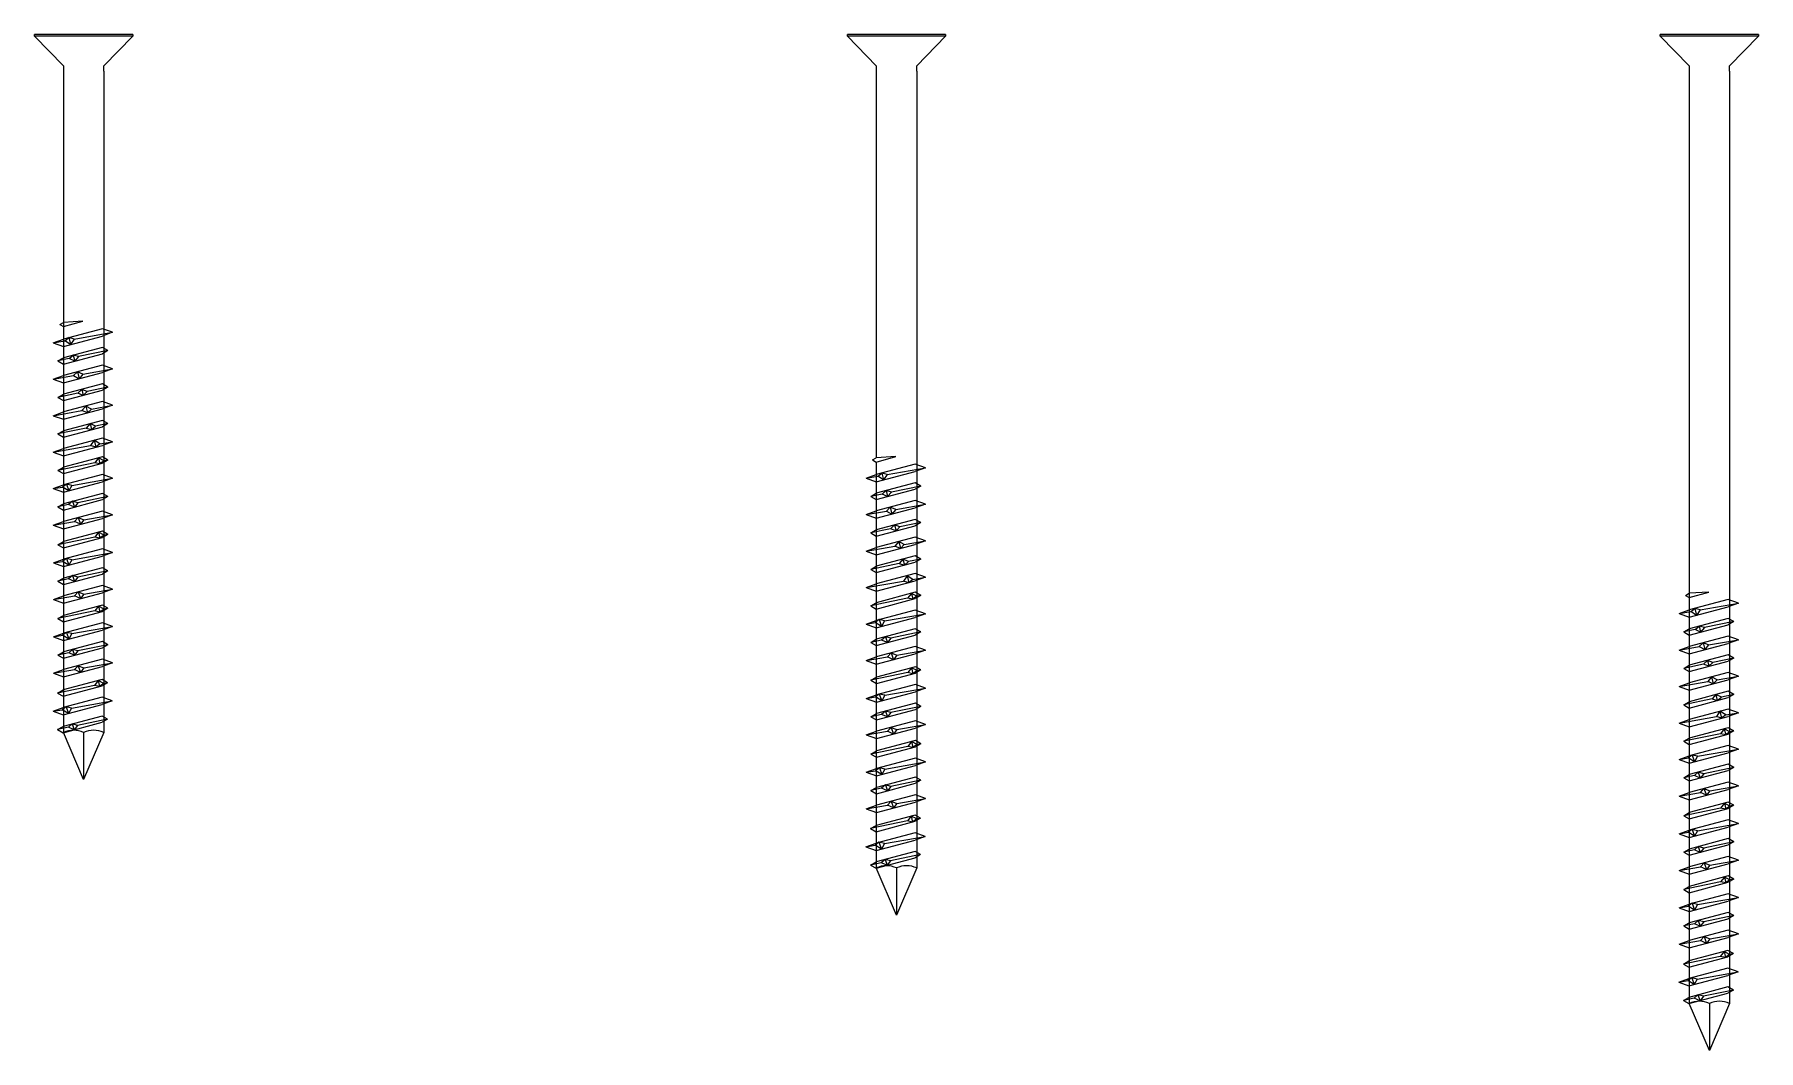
# Model space of a CAD drawing. Header units: inches. Extents: x -2661 to 42767, y -1222 to 9099.
# Drawn here: x 1429.15 to 1435.52, y 1270.01 to 1273.76 of the extents above; entities that cross this region are included whole.
import ezdxf

# ---------------------------------------------------------------- set-up
doc = ezdxf.new("R2010")
doc.units = ezdxf.units.IN
doc.header["$LTSCALE"] = 12
doc.header["$MEASUREMENT"] = 0
doc.layers.add('S-SIMPSON', color=2, linetype='CONTINUOUS')

# ---------------------------------------------------------------- blocks, each defined once
blk = doc.blocks.new('TTN PFSS 3-16x2-3-4')
at = {"layer": 'S-SIMPSON'}
for p, q in [((0.1813, 0), (-0.1812, 0)), ((-0.1812, -0.0065), (-0.1812, 0)), ((0.1813, 0), (0.1813, -0.0065)), ((0.1813, -0.0065), (-0.1812, -0.0065)), ((-0.1812, -0.0065), (-0.0745, -0.116)), ((-0.0745, -0.0065), (-0.0745, -0.0065)), ((0.1813, -0.0065), (0.0745, -0.116)), ((-0.0745, -0.116), (-0.0745, -1.0763)), ((0.0745, -0.135), (0.0745, -0.116)), ((0.0745, -0.135), (0.0745, -2.5763)), ((-0.088, -1.0703), (-0.0745, -1.0625)), ((-0.088, -1.0703), (-0.0745, -1.078)), ((-0.0025, -1.0577), (-0.0745, -1.0625)), ((-0.0745, -1.078), (-0.0025, -1.0577)), ((-0.0745, -1.0763), (-0.0745, -2.5767)), ((-0.1117, -1.1376), (-0.0745, -1.124)), ((-0.1117, -1.1376), (-0.0691, -1.1301)), ((-0.1117, -1.1376), (-0.0745, -1.1511)), ((0.0695, -1.0858), (-0.0745, -1.124)), ((-0.0745, -1.1511), (0.0695, -1.1129)), ((-0.0691, -1.1301), (-0.054, -1.1186)), ((-0.0478, -1.144), (-0.0691, -1.1301)), ((-0.054, -1.1186), (-0.0478, -1.144)), ((-0.0347, -1.1241), (-0.054, -1.1186)), ((-0.0347, -1.1241), (-0.0478, -1.144)), ((-0.0347, -1.1241), (0.1068, -1.0993)), ((0.1068, -1.0993), (0.0695, -1.0858)), ((0.1068, -1.0993), (0.0695, -1.1129)), ((-0.0947, -1.2049), (-0.0745, -1.1933)), ((-0.053, -1.1963), (-0.0947, -1.2049)), ((-0.0947, -1.2049), (-0.0745, -1.2166)), ((0.0695, -1.155), (-0.0745, -1.1933)), ((-0.0745, -1.2166), (0.0695, -1.1783)), ((-0.053, -1.1963), (-0.0381, -1.1836)), ((-0.0327, -1.2055), (-0.053, -1.1963)), ((-0.0381, -1.1836), (-0.0327, -1.2055)), ((-0.0187, -1.1891), (-0.0381, -1.1836)), ((-0.0187, -1.1891), (-0.0327, -1.2055)), ((0.0897, -1.1667), (-0.0187, -1.1891)), ((0.0897, -1.1667), (0.0695, -1.155)), ((0.0897, -1.1667), (0.0695, -1.1783)), ((-0.1117, -1.2722), (-0.0745, -1.2587)), ((-0.1117, -1.2722), (-0.0375, -1.2592)), ((-0.1117, -1.2722), (-0.0745, -1.2858)), ((0.0695, -1.2204), (-0.0745, -1.2587)), ((-0.0745, -1.2858), (0.0695, -1.2475)), ((-0.0375, -1.2592), (-0.023, -1.245)), ((-0.0375, -1.2592), (-0.0168, -1.2704)), ((-0.023, -1.245), (-0.0168, -1.2704)), ((-0.003, -1.2532), (-0.023, -1.245)), ((-0.003, -1.2532), (-0.0168, -1.2704)), ((-0.003, -1.2532), (0.1068, -1.234)), ((0.1068, -1.234), (0.0695, -1.2204)), ((0.1068, -1.234), (0.0695, -1.2475)), ((-0.0216, -1.3244), (-0.0947, -1.3396)), ((-0.0947, -1.3396), (-0.0745, -1.3279)), ((0.0695, -1.2896), (-0.0745, -1.3279)), ((-0.0745, -1.3512), (0.0695, -1.313)), ((-0.0071, -1.31), (-0.0216, -1.3244)), ((-0.0017, -1.3319), (-0.0216, -1.3244)), ((-0.0071, -1.31), (-0.0017, -1.3319)), ((0.0127, -1.3173), (-0.0071, -1.31)), ((0.0127, -1.3173), (-0.0017, -1.3319)), ((0.0897, -1.3013), (0.0127, -1.3173)), ((0.0897, -1.3013), (0.0695, -1.2896)), ((0.0897, -1.3013), (0.0695, -1.313)), ((-0.1117, -1.4069), (-0.0059, -1.3883)), ((-0.1117, -1.4069), (-0.0745, -1.3933)), ((-0.0947, -1.3396), (-0.0745, -1.3512)), ((0.0695, -1.3551), (-0.0745, -1.3933)), ((-0.0745, -1.4204), (0.0695, -1.3822)), ((0.008, -1.3714), (-0.0059, -1.3883)), ((0.0142, -1.3969), (-0.0059, -1.3883)), ((0.0286, -1.3823), (0.008, -1.3714)), ((0.008, -1.3714), (0.0142, -1.3969)), ((0.0286, -1.3823), (0.0142, -1.3969)), ((0.0286, -1.3823), (0.1068, -1.3686)), ((0.1068, -1.3686), (0.0695, -1.3551)), ((0.1068, -1.3686), (0.0695, -1.3822)), ((-0.1117, -1.4069), (-0.0745, -1.4204)), ((0.0098, -1.4525), (-0.0947, -1.4742)), ((-0.0947, -1.4742), (-0.0745, -1.4625)), ((0.0695, -1.4243), (-0.0745, -1.4625)), ((-0.0745, -1.4859), (0.0695, -1.4476)), ((0.0239, -1.4364), (0.0098, -1.4525)), ((0.0098, -1.4525), (0.0292, -1.4583)), ((0.0239, -1.4364), (0.0292, -1.4583)), ((0.0441, -1.4454), (0.0239, -1.4364)), ((0.0292, -1.4583), (0.0441, -1.4454)), ((0.0897, -1.4359), (0.0441, -1.4454)), ((0.0897, -1.4359), (0.0695, -1.4243)), ((0.0897, -1.4359), (0.0695, -1.4476)), ((-0.1117, -1.5415), (0.0258, -1.5174)), ((-0.0947, -1.4742), (-0.0745, -1.4859)), ((0.0695, -1.4897), (-0.0745, -1.528)), ((-0.0745, -1.5551), (0.0695, -1.5168)), ((0.0389, -1.4978), (0.0258, -1.5174)), ((0.0452, -1.5233), (0.0258, -1.5174)), ((0.0389, -1.4978), (0.0452, -1.5233)), ((0.0602, -1.5114), (0.0389, -1.4978)), ((0.0602, -1.5114), (0.0452, -1.5233)), ((0.0602, -1.5114), (0.1068, -1.5033)), ((0.1068, -1.5033), (0.0695, -1.4897)), ((0.1068, -1.5033), (0.0695, -1.5168)), ((-0.1117, -1.5415), (-0.0745, -1.528)), ((-0.1117, -1.5415), (-0.0745, -1.5551)), ((0.0412, -1.5806), (-0.0947, -1.6088)), ((0.0695, -1.5589), (-0.0745, -1.5972)), ((0.0695, -1.5589), (-0.0745, -1.5972)), ((-0.0745, -1.6205), (0.0695, -1.5822)), ((0.0549, -1.5628), (0.0412, -1.5806)), ((0.0602, -1.5847), (0.0412, -1.5806)), ((0.0755, -1.5735), (0.0549, -1.5628)), ((0.0549, -1.5628), (0.0602, -1.5847)), ((0.0755, -1.5735), (0.0602, -1.5847)), ((0.0897, -1.5706), (0.0695, -1.5589)), ((0.0897, -1.5706), (0.0695, -1.5822)), ((0.0897, -1.5706), (0.0755, -1.5735)), ((-0.0947, -1.6088), (-0.0745, -1.5972)), ((-0.0947, -1.6088), (-0.0745, -1.5972)), ((-0.0947, -1.6088), (-0.0745, -1.6205)), ((0.0695, -1.6244), (-0.0745, -1.6626)), ((-0.0745, -1.6897), (0.0695, -1.6514)), ((-0.0437, -1.6642), (0.1068, -1.6379)), ((0.1068, -1.6379), (0.0695, -1.6244)), ((0.1068, -1.6379), (0.0695, -1.6514)), ((-0.1117, -1.6762), (-0.0745, -1.6626)), ((-0.1117, -1.6762), (-0.0782, -1.6703)), ((-0.1117, -1.6762), (-0.0745, -1.6897)), ((-0.0636, -1.6597), (-0.0782, -1.6703)), ((-0.0548, -1.6845), (-0.0782, -1.6703)), ((0.0695, -1.6936), (-0.0745, -1.7318)), ((-0.0745, -1.7551), (0.0695, -1.7169)), ((-0.0437, -1.6642), (-0.0636, -1.6597)), ((-0.0636, -1.6597), (-0.0548, -1.6845)), ((-0.0437, -1.6642), (-0.0548, -1.6845)), ((0.0897, -1.7052), (-0.021, -1.7282)), ((0.0897, -1.7052), (0.0695, -1.6936)), ((0.0897, -1.7052), (0.0695, -1.7169)), ((-0.0947, -1.7435), (-0.0745, -1.7318)), ((-0.0553, -1.7353), (-0.0947, -1.7435)), ((-0.0947, -1.7435), (-0.0745, -1.7551)), ((0.0695, -1.759), (-0.0745, -1.7973)), ((-0.0412, -1.723), (-0.0553, -1.7353)), ((-0.0337, -1.7443), (-0.0553, -1.7353)), ((-0.0412, -1.723), (-0.0337, -1.7443)), ((-0.021, -1.7282), (-0.0412, -1.723)), ((-0.021, -1.7282), (-0.0337, -1.7443)), ((0.0011, -1.791), (0.1068, -1.7725)), ((0.1068, -1.7725), (0.0695, -1.759)), ((0.1068, -1.7725), (0.0695, -1.7861)), ((-0.1117, -1.8108), (-0.0334, -1.7971)), ((-0.1117, -1.8108), (-0.0745, -1.7973)), ((-0.1117, -1.8108), (-0.0745, -1.8243)), ((-0.0745, -1.8243), (0.0695, -1.7861)), ((0.0698, -1.8334), (-0.0743, -1.8716)), ((-0.0334, -1.7971), (-0.0201, -1.7828)), ((-0.0113, -1.8076), (-0.0334, -1.7971)), ((-0.0201, -1.7828), (-0.0113, -1.8076)), ((-0.0201, -1.7828), (0.0011, -1.791)), ((0.0011, -1.791), (-0.0113, -1.8076)), ((0.0551, -1.8373), (0.0414, -1.8551)), ((0.0757, -1.848), (0.0551, -1.8373)), ((0.0551, -1.8373), (0.0604, -1.8592)), ((0.09, -1.845), (0.0698, -1.8334)), ((0.09, -1.845), (0.0698, -1.8567)), ((0.09, -1.845), (0.0757, -1.848)), ((0.0414, -1.8551), (-0.0945, -1.8833)), ((-0.0945, -1.8833), (-0.0743, -1.8716)), ((-0.0945, -1.8833), (-0.0743, -1.8716)), ((-0.0945, -1.8833), (-0.0743, -1.8949)), ((-0.0743, -1.8949), (0.0698, -1.8567)), ((0.0698, -1.8988), (-0.0743, -1.9371)), ((0.0604, -1.8592), (0.0414, -1.8551)), ((0.0757, -1.848), (0.0604, -1.8592)), ((0.107, -1.9123), (0.0698, -1.8988)), ((-0.1115, -1.9506), (-0.0743, -1.9371)), ((-0.1115, -1.9506), (-0.078, -1.9447)), ((-0.1115, -1.9506), (-0.0743, -1.9641)), ((-0.0634, -1.9342), (-0.078, -1.9447)), ((-0.0546, -1.9589), (-0.078, -1.9447)), ((-0.0743, -1.9641), (0.0698, -1.9259)), ((0.0698, -1.968), (-0.0743, -2.0063)), ((-0.0435, -1.9387), (-0.0634, -1.9342)), ((-0.0634, -1.9342), (-0.0546, -1.9589)), ((-0.0435, -1.9387), (-0.0546, -1.9589)), ((-0.0435, -1.9387), (0.107, -1.9123)), ((0.107, -1.9123), (0.0698, -1.9259)), ((0.09, -1.9797), (0.0698, -1.968)), ((-0.0945, -2.0179), (-0.0743, -2.0063)), ((-0.0551, -2.0097), (-0.0945, -2.0179)), ((-0.0945, -2.0179), (-0.0743, -2.0296)), ((-0.0743, -2.0296), (0.0698, -1.9913)), ((0.0698, -2.0334), (-0.0743, -2.0717)), ((-0.041, -1.9974), (-0.0551, -2.0097)), ((-0.0335, -2.0187), (-0.0551, -2.0097)), ((-0.041, -1.9974), (-0.0335, -2.0187)), ((-0.0208, -2.0026), (-0.041, -1.9974)), ((-0.0208, -2.0026), (-0.0335, -2.0187)), ((0.09, -1.9797), (-0.0208, -2.0026)), ((0.09, -1.9797), (0.0698, -1.9913)), ((0.107, -2.047), (0.0698, -2.0334)), ((-0.1115, -2.0852), (-0.0331, -2.0715)), ((-0.1115, -2.0852), (-0.0743, -2.0717)), ((-0.1115, -2.0852), (-0.0743, -2.0988)), ((-0.0743, -2.0988), (0.0698, -2.0605)), ((-0.0331, -2.0715), (-0.0199, -2.0572)), ((-0.0111, -2.082), (-0.0331, -2.0715)), ((-0.0199, -2.0572), (-0.0111, -2.082)), ((-0.0199, -2.0572), (0.0013, -2.0655)), ((0.0013, -2.0655), (-0.0111, -2.082)), ((0.0013, -2.0655), (0.107, -2.047)), ((0.107, -2.047), (0.0698, -2.0605)), ((0.0415, -2.1276), (-0.0945, -2.1558)), ((-0.0945, -2.1558), (-0.0743, -2.1441)), ((-0.0945, -2.1558), (-0.0743, -2.1441)), ((-0.0945, -2.1558), (-0.0743, -2.1674)), ((0.0698, -2.1058), (-0.0743, -2.1441)), ((-0.0743, -2.1674), (0.0698, -2.1292)), ((0.0551, -2.1097), (0.0415, -2.1276)), ((0.0605, -2.1316), (0.0415, -2.1276)), ((0.0757, -2.1205), (0.0551, -2.1097)), ((0.0551, -2.1097), (0.0605, -2.1316)), ((0.0757, -2.1205), (0.0605, -2.1316)), ((0.09, -2.1175), (0.0698, -2.1058)), ((0.09, -2.1175), (0.0698, -2.1292)), ((0.09, -2.1175), (0.0757, -2.1205)), ((-0.1115, -2.2231), (-0.0743, -2.2095)), ((-0.1115, -2.2231), (-0.0779, -2.2172)), ((-0.1115, -2.2231), (-0.0743, -2.2366)), ((-0.0633, -2.2066), (-0.0779, -2.2172)), ((-0.0546, -2.2314), (-0.0779, -2.2172)), ((0.0698, -2.1713), (-0.0743, -2.2095)), ((-0.0743, -2.2366), (0.0698, -2.1984)), ((-0.0434, -2.2112), (-0.0633, -2.2066)), ((-0.0633, -2.2066), (-0.0546, -2.2314)), ((-0.0434, -2.2112), (-0.0546, -2.2314)), ((-0.0434, -2.2112), (0.107, -2.1848)), ((0.107, -2.1848), (0.0698, -2.1713)), ((0.107, -2.1848), (0.0698, -2.1984)), ((-0.0945, -2.2904), (-0.0743, -2.2787)), ((-0.055, -2.2822), (-0.0945, -2.2904)), ((-0.0945, -2.2904), (-0.0743, -2.3021)), ((0.0698, -2.2405), (-0.0743, -2.2787)), ((-0.0743, -2.3021), (0.0698, -2.2638)), ((-0.041, -2.2699), (-0.055, -2.2822)), ((-0.0335, -2.2912), (-0.055, -2.2822)), ((-0.041, -2.2699), (-0.0335, -2.2912)), ((-0.0208, -2.2751), (-0.041, -2.2699)), ((-0.0208, -2.2751), (-0.0335, -2.2912)), ((0.09, -2.2521), (-0.0208, -2.2751)), ((0.09, -2.2521), (0.0698, -2.2405)), ((0.09, -2.2521), (0.0698, -2.2638)), ((-0.1115, -2.3577), (-0.0331, -2.344)), ((-0.1115, -2.3577), (-0.0743, -2.3442)), ((0.0698, -2.3059), (-0.0743, -2.3442)), ((-0.0743, -2.3713), (0.0698, -2.333)), ((-0.0331, -2.344), (-0.0199, -2.3297)), ((-0.0111, -2.3545), (-0.0331, -2.344)), ((-0.0199, -2.3297), (-0.0111, -2.3545)), ((-0.0199, -2.3297), (0.0014, -2.338)), ((0.0014, -2.338), (-0.0111, -2.3545)), ((0.0014, -2.338), (0.107, -2.3195)), ((0.107, -2.3195), (0.0698, -2.3059)), ((0.107, -2.3195), (0.0698, -2.333)), ((-0.1115, -2.3577), (-0.0743, -2.3713)), ((0.0402, -2.4025), (-0.0957, -2.4307)), ((0.0686, -2.3808), (-0.0755, -2.419)), ((-0.0755, -2.4423), (0.0686, -2.4041)), ((0.0539, -2.3847), (0.0402, -2.4025)), ((0.0592, -2.4066), (0.0402, -2.4025)), ((0.0745, -2.3954), (0.0539, -2.3847)), ((0.0539, -2.3847), (0.0592, -2.4066)), ((0.0745, -2.3954), (0.0592, -2.4066)), ((0.0888, -2.3924), (0.0686, -2.3808)), ((0.0888, -2.3924), (0.0686, -2.4041)), ((0.0888, -2.3924), (0.0745, -2.3954)), ((-0.0957, -2.4307), (-0.0755, -2.419)), ((-0.0957, -2.4307), (-0.0755, -2.419)), ((-0.0957, -2.4307), (-0.0755, -2.4423)), ((0.0686, -2.4462), (-0.0755, -2.4845)), ((-0.0755, -2.5116), (0.0686, -2.4733)), ((-0.0447, -2.4861), (0.1058, -2.4597)), ((0.1058, -2.4597), (0.0686, -2.4462)), ((0.1058, -2.4597), (0.0686, -2.4733)), ((-0.1127, -2.498), (-0.0755, -2.4845)), ((-0.1127, -2.498), (-0.0791, -2.4921)), ((-0.1127, -2.498), (-0.0755, -2.5116)), ((-0.0646, -2.4816), (-0.0791, -2.4921)), ((-0.0558, -2.5063), (-0.0791, -2.4921)), ((0.0686, -2.5154), (-0.0755, -2.5537)), ((-0.0755, -2.577), (0.0686, -2.5387)), ((-0.0447, -2.4861), (-0.0646, -2.4816)), ((-0.0646, -2.4816), (-0.0558, -2.5063)), ((-0.0422, -2.5448), (-0.0563, -2.5571)), ((-0.0447, -2.4861), (-0.0558, -2.5063)), ((-0.0422, -2.5448), (-0.0347, -2.5661)), ((-0.022, -2.55), (-0.0422, -2.5448)), ((0.0888, -2.5271), (-0.022, -2.55)), ((0.0888, -2.5271), (0.0686, -2.5154)), ((0.0888, -2.5271), (0.0686, -2.5387)), ((-0.0957, -2.5653), (-0.0755, -2.5537)), ((-0.0563, -2.5571), (-0.0957, -2.5653)), ((-0.0957, -2.5653), (-0.0755, -2.577)), ((0, -2.75), (-0.0745, -2.5763)), ((-0.0347, -2.5661), (-0.0563, -2.5571)), ((-0.022, -2.55), (-0.0347, -2.5661)), ((0.0745, -2.5763), (0, -2.75)), ((0, -2.5763), (0, -2.75))]:
    blk.add_line(p, q, dxfattribs=at)
for centre, radius, start, end in [((-0.0373, -2.657), 0.0889, 65.23518, 114.76482), ((0.0372, -2.6555), 0.0875, 64.80362, 115.19638)]:
    blk.add_arc(centre, radius, start, end, dxfattribs=at)
blk = doc.blocks.new('TTN PFSS 3-16x3-1-4')
at = {"layer": 'S-SIMPSON'}
for p, q in [((0.1813, 0), (-0.1812, 0)), ((-0.1812, -0.0065), (-0.1812, 0)), ((0.1813, 0), (0.1813, -0.0065)), ((0.1813, -0.0065), (-0.1812, -0.0065)), ((-0.1812, -0.0065), (-0.0745, -0.116)), ((-0.0745, -0.0065), (-0.0745, -0.0065)), ((0.1813, -0.0065), (0.0745, -0.116)), ((-0.0745, -0.116), (-0.0745, -1.5625)), ((0.0745, -0.135), (0.0745, -0.116)), ((0.0745, -0.135), (0.0745, -2.75)), ((-0.088, -1.5703), (-0.0745, -1.5625)), ((-0.088, -1.5703), (-0.0745, -1.578)), ((-0.0025, -1.5577), (-0.0745, -1.5625)), ((-0.0745, -1.578), (-0.0025, -1.5577)), ((-0.0745, -1.578), (-0.0745, -3.0767)), ((0.0695, -1.5858), (-0.0745, -1.624)), ((0.1068, -1.5993), (0.0695, -1.5858)), ((-0.1117, -1.6376), (-0.0745, -1.624)), ((-0.1117, -1.6376), (-0.0691, -1.6301)), ((-0.1117, -1.6376), (-0.0745, -1.6511)), ((-0.0745, -1.6511), (0.0695, -1.6129)), ((-0.0691, -1.6301), (-0.054, -1.6186)), ((-0.0478, -1.644), (-0.0691, -1.6301)), ((-0.054, -1.6186), (-0.0478, -1.644)), ((-0.0347, -1.6241), (-0.054, -1.6186)), ((-0.0347, -1.6241), (-0.0478, -1.644)), ((-0.0347, -1.6241), (0.1068, -1.5993)), ((0.1068, -1.5993), (0.0695, -1.6129)), ((-0.0947, -1.7049), (-0.0745, -1.6933)), ((-0.053, -1.6963), (-0.0947, -1.7049)), ((-0.0947, -1.7049), (-0.0745, -1.7166)), ((0.0695, -1.655), (-0.0745, -1.6933)), ((-0.0745, -1.7166), (0.0695, -1.6783)), ((-0.053, -1.6963), (-0.0381, -1.6836)), ((-0.0327, -1.7055), (-0.053, -1.6963)), ((-0.0381, -1.6836), (-0.0327, -1.7055)), ((-0.0187, -1.6891), (-0.0381, -1.6836)), ((-0.0187, -1.6891), (-0.0327, -1.7055)), ((0.0897, -1.6667), (-0.0187, -1.6891)), ((0.0897, -1.6667), (0.0695, -1.655)), ((0.0897, -1.6667), (0.0695, -1.6783)), ((-0.1117, -1.7722), (-0.0745, -1.7587)), ((-0.1117, -1.7722), (-0.0375, -1.7592)), ((-0.1117, -1.7722), (-0.0745, -1.7858)), ((0.0695, -1.7204), (-0.0745, -1.7587)), ((-0.0745, -1.7858), (0.0695, -1.7475)), ((-0.0375, -1.7592), (-0.023, -1.745)), ((-0.0375, -1.7592), (-0.0168, -1.7704)), ((-0.023, -1.745), (-0.0168, -1.7704)), ((-0.003, -1.7532), (-0.023, -1.745)), ((-0.003, -1.7532), (-0.0168, -1.7704)), ((-0.003, -1.7532), (0.1068, -1.734)), ((0.1068, -1.734), (0.0695, -1.7204)), ((0.1068, -1.734), (0.0695, -1.7475)), ((-0.0216, -1.8244), (-0.0947, -1.8396)), ((-0.0947, -1.8396), (-0.0745, -1.8279)), ((-0.0947, -1.8396), (-0.0745, -1.8512)), ((0.0695, -1.7896), (-0.0745, -1.8279)), ((-0.0745, -1.8512), (0.0695, -1.813)), ((-0.0071, -1.81), (-0.0216, -1.8244)), ((-0.0017, -1.8319), (-0.0216, -1.8244)), ((-0.0071, -1.81), (-0.0017, -1.8319)), ((0.0127, -1.8173), (-0.0071, -1.81)), ((0.0127, -1.8173), (-0.0017, -1.8319)), ((0.0897, -1.8013), (0.0127, -1.8173)), ((0.0897, -1.8013), (0.0695, -1.7896)), ((0.0897, -1.8013), (0.0695, -1.813)), ((-0.1117, -1.9069), (-0.0059, -1.8883)), ((-0.1117, -1.9069), (-0.0745, -1.8933)), ((-0.1117, -1.9069), (-0.0745, -1.9204)), ((0.0695, -1.8551), (-0.0745, -1.8933)), ((-0.0745, -1.9204), (0.0695, -1.8822)), ((0.008, -1.8714), (-0.0059, -1.8883)), ((0.0142, -1.8969), (-0.0059, -1.8883)), ((0.0286, -1.8823), (0.008, -1.8714)), ((0.008, -1.8714), (0.0142, -1.8969)), ((0.0286, -1.8823), (0.0142, -1.8969)), ((0.0286, -1.8823), (0.1068, -1.8686)), ((0.1068, -1.8686), (0.0695, -1.8551)), ((0.1068, -1.8686), (0.0695, -1.8822)), ((0.0098, -1.9525), (-0.0947, -1.9742)), ((-0.0947, -1.9742), (-0.0745, -1.9625)), ((0.0695, -1.9243), (-0.0745, -1.9625)), ((-0.0745, -1.9859), (0.0695, -1.9476)), ((0.0239, -1.9364), (0.0098, -1.9525)), ((0.0098, -1.9525), (0.0292, -1.9583)), ((0.0239, -1.9364), (0.0292, -1.9583)), ((0.0441, -1.9454), (0.0239, -1.9364)), ((0.0292, -1.9583), (0.0441, -1.9454)), ((0.0897, -1.9359), (0.0441, -1.9454)), ((0.0897, -1.9359), (0.0695, -1.9243)), ((0.0897, -1.9359), (0.0695, -1.9476)), ((-0.1117, -2.0415), (0.0258, -2.0174)), ((-0.1117, -2.0415), (-0.0745, -2.028)), ((-0.0947, -1.9742), (-0.0745, -1.9859)), ((0.0695, -1.9897), (-0.0745, -2.028)), ((-0.0745, -2.0551), (0.0695, -2.0168)), ((0.0389, -1.9978), (0.0258, -2.0174)), ((0.0452, -2.0233), (0.0258, -2.0174)), ((0.0389, -1.9978), (0.0452, -2.0233)), ((0.0602, -2.0114), (0.0389, -1.9978)), ((0.0602, -2.0114), (0.0452, -2.0233)), ((0.0602, -2.0114), (0.1068, -2.0033)), ((0.1068, -2.0033), (0.0695, -1.9897)), ((0.1068, -2.0033), (0.0695, -2.0168)), ((-0.1117, -2.0415), (-0.0745, -2.0551)), ((0.0412, -2.0806), (-0.0947, -2.1088)), ((-0.0947, -2.1088), (-0.0745, -2.0972)), ((-0.0947, -2.1088), (-0.0745, -2.0972)), ((0.0695, -2.0589), (-0.0745, -2.0972)), ((0.0695, -2.0589), (-0.0745, -2.0972)), ((-0.0745, -2.1205), (0.0695, -2.0822)), ((0.0549, -2.0628), (0.0412, -2.0806)), ((0.0602, -2.0847), (0.0412, -2.0806)), ((0.0755, -2.0735), (0.0549, -2.0628)), ((0.0549, -2.0628), (0.0602, -2.0847)), ((0.0755, -2.0735), (0.0602, -2.0847)), ((0.0897, -2.0706), (0.0695, -2.0589)), ((0.0897, -2.0706), (0.0695, -2.0822)), ((0.0897, -2.0706), (0.0755, -2.0735)), ((-0.1117, -2.1762), (-0.0745, -2.1626)), ((-0.0947, -2.1088), (-0.0745, -2.1205)), ((-0.0636, -2.1597), (-0.0782, -2.1703)), ((0.0695, -2.1244), (-0.0745, -2.1626)), ((-0.0745, -2.1897), (0.0695, -2.1514)), ((-0.0437, -2.1642), (-0.0636, -2.1597)), ((-0.0636, -2.1597), (-0.0548, -2.1845)), ((-0.0437, -2.1642), (0.1068, -2.1379)), ((0.1068, -2.1379), (0.0695, -2.1244)), ((0.1068, -2.1379), (0.0695, -2.1514)), ((-0.1117, -2.1762), (-0.0782, -2.1703)), ((-0.1117, -2.1762), (-0.0745, -2.1897)), ((-0.0548, -2.1845), (-0.0782, -2.1703)), ((0.0695, -2.1936), (-0.0745, -2.2318)), ((-0.0745, -2.2551), (0.0695, -2.2169)), ((-0.0412, -2.223), (-0.0553, -2.2353)), ((-0.0437, -2.1642), (-0.0548, -2.1845)), ((-0.0412, -2.223), (-0.0337, -2.2443)), ((-0.021, -2.2282), (-0.0412, -2.223)), ((0.0897, -2.2052), (-0.021, -2.2282)), ((0.0897, -2.2052), (0.0695, -2.1936)), ((0.0897, -2.2052), (0.0695, -2.2169)), ((-0.0947, -2.2435), (-0.0745, -2.2318)), ((-0.0553, -2.2353), (-0.0947, -2.2435)), ((-0.0947, -2.2435), (-0.0745, -2.2551)), ((0.0695, -2.259), (-0.0745, -2.2973)), ((-0.0745, -2.3243), (0.0695, -2.2861)), ((-0.0337, -2.2443), (-0.0553, -2.2353)), ((-0.021, -2.2282), (-0.0337, -2.2443)), ((-0.0334, -2.2971), (-0.0201, -2.2828)), ((-0.0201, -2.2828), (-0.0113, -2.3076)), ((-0.0201, -2.2828), (0.0011, -2.291)), ((0.0011, -2.291), (0.1068, -2.2725)), ((0.1068, -2.2725), (0.0695, -2.259)), ((0.1068, -2.2725), (0.0695, -2.2861)), ((-0.1117, -2.3108), (-0.0334, -2.2971)), ((-0.1117, -2.3108), (-0.0745, -2.2973)), ((-0.1117, -2.3108), (-0.0745, -2.3243)), ((0.0698, -2.3334), (-0.0743, -2.3716)), ((-0.0113, -2.3076), (-0.0334, -2.2971)), ((0.0011, -2.291), (-0.0113, -2.3076)), ((0.0551, -2.3373), (0.0414, -2.3551)), ((0.0757, -2.348), (0.0551, -2.3373)), ((0.0551, -2.3373), (0.0604, -2.3592)), ((0.0757, -2.348), (0.0604, -2.3592)), ((0.09, -2.345), (0.0698, -2.3334)), ((0.09, -2.345), (0.0698, -2.3567)), ((0.09, -2.345), (0.0757, -2.348)), ((0.0414, -2.3551), (-0.0945, -2.3833)), ((-0.0945, -2.3833), (-0.0743, -2.3716)), ((-0.0945, -2.3833), (-0.0743, -2.3716)), ((-0.0945, -2.3833), (-0.0743, -2.3949)), ((-0.0743, -2.3949), (0.0698, -2.3567)), ((0.0698, -2.3988), (-0.0743, -2.4371)), ((-0.0435, -2.4387), (0.107, -2.4123)), ((0.0604, -2.3592), (0.0414, -2.3551)), ((0.107, -2.4123), (0.0698, -2.3988)), ((0.107, -2.4123), (0.0698, -2.4259)), ((-0.1115, -2.4506), (-0.0743, -2.4371)), ((-0.1115, -2.4506), (-0.078, -2.4447)), ((-0.1115, -2.4506), (-0.0743, -2.4641)), ((-0.0634, -2.4342), (-0.078, -2.4447)), ((-0.0546, -2.4589), (-0.078, -2.4447)), ((-0.0743, -2.4641), (0.0698, -2.4259)), ((0.0698, -2.468), (-0.0743, -2.5063)), ((-0.0435, -2.4387), (-0.0634, -2.4342)), ((-0.0634, -2.4342), (-0.0546, -2.4589)), ((-0.0435, -2.4387), (-0.0546, -2.4589)), ((0.09, -2.4797), (-0.0208, -2.5026)), ((0.09, -2.4797), (0.0698, -2.468)), ((0.09, -2.4797), (0.0698, -2.4913)), ((-0.0945, -2.5179), (-0.0743, -2.5063)), ((-0.0551, -2.5097), (-0.0945, -2.5179)), ((-0.0945, -2.5179), (-0.0743, -2.5296)), ((-0.0743, -2.5296), (0.0698, -2.4913)), ((0.0698, -2.5334), (-0.0743, -2.5717)), ((-0.041, -2.4974), (-0.0551, -2.5097)), ((-0.0335, -2.5187), (-0.0551, -2.5097)), ((-0.041, -2.4974), (-0.0335, -2.5187)), ((-0.0208, -2.5026), (-0.041, -2.4974)), ((-0.0208, -2.5026), (-0.0335, -2.5187)), ((0.107, -2.547), (0.0698, -2.5334)), ((-0.1115, -2.5852), (-0.0331, -2.5715)), ((-0.1115, -2.5852), (-0.0743, -2.5717)), ((-0.1115, -2.5852), (-0.0743, -2.5988)), ((-0.0743, -2.5988), (0.0698, -2.5605)), ((0.0698, -2.6058), (-0.0743, -2.6441)), ((-0.0331, -2.5715), (-0.0199, -2.5572)), ((-0.0111, -2.582), (-0.0331, -2.5715)), ((-0.0199, -2.5572), (-0.0111, -2.582)), ((-0.0199, -2.5572), (0.0013, -2.5655)), ((0.0013, -2.5655), (-0.0111, -2.582)), ((0.0013, -2.5655), (0.107, -2.547)), ((0.107, -2.547), (0.0698, -2.5605)), ((0.09, -2.6175), (0.0698, -2.6058)), ((0.0415, -2.6276), (-0.0945, -2.6558)), ((-0.0945, -2.6558), (-0.0743, -2.6441)), ((-0.0945, -2.6558), (-0.0743, -2.6441)), ((-0.0945, -2.6558), (-0.0743, -2.6674)), ((-0.0743, -2.6674), (0.0698, -2.6292)), ((0.0698, -2.6713), (-0.0743, -2.7095)), ((0.0551, -2.6097), (0.0415, -2.6276)), ((0.0605, -2.6316), (0.0415, -2.6276)), ((0.0757, -2.6205), (0.0551, -2.6097)), ((0.0551, -2.6097), (0.0605, -2.6316)), ((0.0757, -2.6205), (0.0605, -2.6316)), ((0.09, -2.6175), (0.0698, -2.6292)), ((0.107, -2.6848), (0.0698, -2.6713)), ((0.09, -2.6175), (0.0757, -2.6205)), ((-0.1115, -2.7231), (-0.0743, -2.7095)), ((-0.1115, -2.7231), (-0.0779, -2.7172)), ((-0.1115, -2.7231), (-0.0743, -2.7366)), ((-0.0633, -2.7066), (-0.0779, -2.7172)), ((-0.0546, -2.7314), (-0.0779, -2.7172)), ((-0.0743, -2.7366), (0.0698, -2.6984)), ((-0.0434, -2.7112), (-0.0633, -2.7066)), ((-0.0633, -2.7066), (-0.0546, -2.7314)), ((-0.0434, -2.7112), (-0.0546, -2.7314)), ((-0.0434, -2.7112), (0.107, -2.6848)), ((0.107, -2.6848), (0.0698, -2.6984)), ((-0.0945, -2.7904), (-0.0743, -2.7787)), ((-0.055, -2.7822), (-0.0945, -2.7904)), ((-0.0945, -2.7904), (-0.0743, -2.8021)), ((-0.0745, -2.75), (-0.0745, -3.0767)), ((0.0698, -2.7405), (-0.0743, -2.7787)), ((-0.0743, -2.8021), (0.0698, -2.7638)), ((-0.041, -2.7699), (-0.055, -2.7822)), ((-0.0335, -2.7912), (-0.055, -2.7822)), ((-0.041, -2.7699), (-0.0335, -2.7912)), ((-0.0208, -2.7751), (-0.041, -2.7699)), ((-0.0208, -2.7751), (-0.0335, -2.7912)), ((0.09, -2.7521), (-0.0208, -2.7751)), ((0.09, -2.7521), (0.0698, -2.7405)), ((0.09, -2.7521), (0.0698, -2.7638)), ((0.0745, -2.75), (0.0745, -3.0763)), ((-0.1115, -2.8577), (-0.0331, -2.844)), ((-0.1115, -2.8577), (-0.0743, -2.8442)), ((-0.1115, -2.8577), (-0.0743, -2.8713)), ((0.0698, -2.8059), (-0.0743, -2.8442)), ((-0.0743, -2.8713), (0.0698, -2.833)), ((-0.0331, -2.844), (-0.0199, -2.8297)), ((-0.0111, -2.8545), (-0.0331, -2.844)), ((-0.0199, -2.8297), (-0.0111, -2.8545)), ((-0.0199, -2.8297), (0.0014, -2.838)), ((0.0014, -2.838), (-0.0111, -2.8545)), ((0.0014, -2.838), (0.107, -2.8195)), ((0.107, -2.8195), (0.0698, -2.8059)), ((0.107, -2.8195), (0.0698, -2.833)), ((0.0402, -2.9025), (-0.0957, -2.9307)), ((-0.0957, -2.9307), (-0.0755, -2.919)), ((-0.0957, -2.9307), (-0.0755, -2.919)), ((0.0686, -2.8808), (-0.0755, -2.919)), ((-0.0755, -2.9423), (0.0686, -2.9041)), ((0.0539, -2.8847), (0.0402, -2.9025)), ((0.0592, -2.9066), (0.0402, -2.9025)), ((0.0745, -2.8954), (0.0539, -2.8847)), ((0.0539, -2.8847), (0.0592, -2.9066)), ((0.0745, -2.8954), (0.0592, -2.9066)), ((0.0888, -2.8924), (0.0686, -2.8808)), ((0.0888, -2.8924), (0.0686, -2.9041)), ((0.0888, -2.8924), (0.0745, -2.8954)), ((-0.1127, -2.998), (-0.0755, -2.9845)), ((-0.0957, -2.9307), (-0.0755, -2.9423)), ((-0.0646, -2.9816), (-0.0791, -2.9921)), ((0.0686, -2.9462), (-0.0755, -2.9845)), ((-0.0755, -3.0116), (0.0686, -2.9733)), ((-0.0447, -2.9861), (-0.0646, -2.9816)), ((-0.0646, -2.9816), (-0.0558, -3.0063)), ((-0.0447, -2.9861), (-0.0558, -3.0063)), ((-0.0447, -2.9861), (0.1058, -2.9597)), ((0.1058, -2.9597), (0.0686, -2.9462)), ((0.1058, -2.9597), (0.0686, -2.9733)), ((-0.1127, -2.998), (-0.0791, -2.9921)), ((-0.1127, -2.998), (-0.0755, -3.0116)), ((-0.0957, -3.0653), (-0.0755, -3.0537)), ((-0.0558, -3.0063), (-0.0791, -2.9921)), ((0.0686, -3.0154), (-0.0755, -3.0537)), ((-0.0755, -3.077), (0.0686, -3.0387)), ((-0.0422, -3.0448), (-0.0563, -3.0571)), ((-0.0422, -3.0448), (-0.0347, -3.0661)), ((-0.022, -3.05), (-0.0422, -3.0448)), ((-0.022, -3.05), (-0.0347, -3.0661)), ((0.0888, -3.0271), (-0.022, -3.05)), ((0.0888, -3.0271), (0.0686, -3.0154)), ((0.0888, -3.0271), (0.0686, -3.0387)), ((-0.0563, -3.0571), (-0.0957, -3.0653)), ((-0.0957, -3.0653), (-0.0755, -3.077)), ((0, -3.25), (-0.0745, -3.0763)), ((-0.0347, -3.0661), (-0.0563, -3.0571)), ((0.0745, -3.0763), (0, -3.25)), ((0, -3.0763), (0, -3.25))]:
    blk.add_line(p, q, dxfattribs=at)
for centre, radius, start, end in [((-0.0373, -3.157), 0.0889, 65.23518, 114.76482), ((0.0372, -3.1555), 0.0875, 64.80362, 115.19638)]:
    blk.add_arc(centre, radius, start, end, dxfattribs=at)
blk = doc.blocks.new('TTN PFSS 3-16x3-3-4')
at = {"layer": 'S-SIMPSON'}
for p, q in [((0.1813, 0), (-0.1812, 0)), ((-0.1812, -0.0065), (-0.1812, 0)), ((0.1813, 0), (0.1813, -0.0065)), ((0.1813, -0.0065), (-0.1812, -0.0065)), ((-0.1812, -0.0065), (-0.0745, -0.116)), ((-0.0745, -0.0065), (-0.0745, -0.0065)), ((0.1813, -0.0065), (0.0745, -0.116)), ((-0.0745, -0.116), (-0.0745, -1.0763)), ((0.0745, -0.135), (0.0745, -0.116)), ((0.0745, -0.135), (0.0745, -2.75)), ((-0.0745, -1.0763), (-0.0745, -2.0763)), ((-0.088, -2.0703), (-0.0745, -2.0625)), ((-0.088, -2.0703), (-0.0745, -2.078)), ((-0.0025, -2.0577), (-0.0745, -2.0625)), ((-0.0745, -2.078), (-0.0025, -2.0577)), ((-0.0745, -2.0763), (-0.0745, -3.5767)), ((0.0695, -2.0858), (-0.0745, -2.124)), ((-0.0347, -2.1241), (0.1068, -2.0993)), ((0.1068, -2.0993), (0.0695, -2.0858)), ((0.1068, -2.0993), (0.0695, -2.1129)), ((-0.1117, -2.1376), (-0.0745, -2.124)), ((-0.1117, -2.1376), (-0.0691, -2.1301)), ((-0.1117, -2.1376), (-0.0745, -2.1511)), ((-0.0745, -2.1511), (0.0695, -2.1129)), ((0.0695, -2.155), (-0.0745, -2.1933)), ((-0.0691, -2.1301), (-0.054, -2.1186)), ((-0.0478, -2.144), (-0.0691, -2.1301)), ((-0.054, -2.1186), (-0.0478, -2.144)), ((-0.0347, -2.1241), (-0.054, -2.1186)), ((-0.0347, -2.1241), (-0.0478, -2.144)), ((0.0897, -2.1667), (0.0695, -2.155)), ((-0.0947, -2.2049), (-0.0745, -2.1933)), ((-0.053, -2.1963), (-0.0947, -2.2049)), ((-0.0947, -2.2049), (-0.0745, -2.2166)), ((-0.0745, -2.2166), (0.0695, -2.1783)), ((0.0695, -2.2204), (-0.0745, -2.2587)), ((-0.053, -2.1963), (-0.0381, -2.1836)), ((-0.0327, -2.2055), (-0.053, -2.1963)), ((-0.0381, -2.1836), (-0.0327, -2.2055)), ((-0.0187, -2.1891), (-0.0381, -2.1836)), ((-0.0187, -2.1891), (-0.0327, -2.2055)), ((0.0897, -2.1667), (-0.0187, -2.1891)), ((0.0897, -2.1667), (0.0695, -2.1783)), ((0.1068, -2.234), (0.0695, -2.2204)), ((-0.1117, -2.2722), (-0.0745, -2.2587)), ((-0.1117, -2.2722), (-0.0375, -2.2592)), ((-0.1117, -2.2722), (-0.0745, -2.2858)), ((-0.0745, -2.2858), (0.0695, -2.2475)), ((0.0695, -2.2896), (-0.0745, -2.3279)), ((-0.0375, -2.2592), (-0.023, -2.245)), ((-0.0375, -2.2592), (-0.0168, -2.2704)), ((-0.023, -2.245), (-0.0168, -2.2704)), ((-0.003, -2.2532), (-0.023, -2.245)), ((-0.003, -2.2532), (-0.0168, -2.2704)), ((-0.003, -2.2532), (0.1068, -2.234)), ((0.1068, -2.234), (0.0695, -2.2475)), ((0.0897, -2.3013), (0.0695, -2.2896)), ((-0.0216, -2.3244), (-0.0947, -2.3396)), ((-0.0947, -2.3396), (-0.0745, -2.3279)), ((-0.0947, -2.3396), (-0.0745, -2.3512)), ((-0.0745, -2.3512), (0.0695, -2.313)), ((-0.0071, -2.31), (-0.0216, -2.3244)), ((-0.0017, -2.3319), (-0.0216, -2.3244)), ((-0.0071, -2.31), (-0.0017, -2.3319)), ((0.0127, -2.3173), (-0.0071, -2.31)), ((0.0127, -2.3173), (-0.0017, -2.3319)), ((0.0897, -2.3013), (0.0127, -2.3173)), ((0.0897, -2.3013), (0.0695, -2.313)), ((-0.1117, -2.4069), (-0.0059, -2.3883)), ((-0.1117, -2.4069), (-0.0745, -2.3933)), ((-0.1117, -2.4069), (-0.0745, -2.4204)), ((0.0695, -2.3551), (-0.0745, -2.3933)), ((-0.0745, -2.4204), (0.0695, -2.3822)), ((0.008, -2.3714), (-0.0059, -2.3883)), ((0.0142, -2.3969), (-0.0059, -2.3883)), ((0.0286, -2.3823), (0.008, -2.3714)), ((0.008, -2.3714), (0.0142, -2.3969)), ((0.0286, -2.3823), (0.0142, -2.3969)), ((0.0286, -2.3823), (0.1068, -2.3686)), ((0.1068, -2.3686), (0.0695, -2.3551)), ((0.1068, -2.3686), (0.0695, -2.3822)), ((0.0098, -2.4525), (-0.0947, -2.4742)), ((-0.0947, -2.4742), (-0.0745, -2.4625)), ((-0.0947, -2.4742), (-0.0745, -2.4859)), ((0.0695, -2.4243), (-0.0745, -2.4625)), ((-0.0745, -2.4859), (0.0695, -2.4476)), ((0.0239, -2.4364), (0.0098, -2.4525)), ((0.0098, -2.4525), (0.0292, -2.4583)), ((0.0239, -2.4364), (0.0292, -2.4583)), ((0.0441, -2.4454), (0.0239, -2.4364)), ((0.0292, -2.4583), (0.0441, -2.4454)), ((0.0897, -2.4359), (0.0441, -2.4454)), ((0.0897, -2.4359), (0.0695, -2.4243)), ((0.0897, -2.4359), (0.0695, -2.4476)), ((-0.1117, -2.5415), (0.0258, -2.5174)), ((-0.1117, -2.5415), (-0.0745, -2.528)), ((-0.1117, -2.5415), (-0.0745, -2.5551)), ((0.0695, -2.4897), (-0.0745, -2.528)), ((-0.0745, -2.5551), (0.0695, -2.5168)), ((0.0389, -2.4978), (0.0258, -2.5174)), ((0.0452, -2.5233), (0.0258, -2.5174)), ((0.0389, -2.4978), (0.0452, -2.5233)), ((0.0602, -2.5114), (0.0389, -2.4978)), ((0.0602, -2.5114), (0.0452, -2.5233)), ((0.0602, -2.5114), (0.1068, -2.5033)), ((0.1068, -2.5033), (0.0695, -2.4897)), ((0.1068, -2.5033), (0.0695, -2.5168)), ((0.0412, -2.5806), (-0.0947, -2.6088)), ((-0.0947, -2.6088), (-0.0745, -2.5972)), ((-0.0947, -2.6088), (-0.0745, -2.5972)), ((0.0695, -2.5589), (-0.0745, -2.5972)), ((0.0695, -2.5589), (-0.0745, -2.5972)), ((-0.0745, -2.6205), (0.0695, -2.5822)), ((0.0549, -2.5628), (0.0412, -2.5806)), ((0.0602, -2.5847), (0.0412, -2.5806)), ((0.0755, -2.5735), (0.0549, -2.5628)), ((0.0549, -2.5628), (0.0602, -2.5847)), ((0.0755, -2.5735), (0.0602, -2.5847)), ((0.0897, -2.5706), (0.0695, -2.5589)), ((0.0897, -2.5706), (0.0695, -2.5822)), ((0.0897, -2.5706), (0.0755, -2.5735)), ((-0.1117, -2.6762), (-0.0745, -2.6626)), ((-0.1117, -2.6762), (-0.0782, -2.6703)), ((-0.0947, -2.6088), (-0.0745, -2.6205)), ((-0.0636, -2.6597), (-0.0782, -2.6703)), ((-0.0548, -2.6845), (-0.0782, -2.6703)), ((0.0695, -2.6244), (-0.0745, -2.6626)), ((-0.0745, -2.6897), (0.0695, -2.6514)), ((-0.0437, -2.6642), (-0.0636, -2.6597)), ((-0.0636, -2.6597), (-0.0548, -2.6845)), ((-0.0437, -2.6642), (-0.0548, -2.6845)), ((-0.0437, -2.6642), (0.1068, -2.6379)), ((0.1068, -2.6379), (0.0695, -2.6244)), ((0.1068, -2.6379), (0.0695, -2.6514)), ((-0.1117, -2.6762), (-0.0745, -2.6897)), ((-0.0947, -2.7435), (-0.0745, -2.7318)), ((-0.0553, -2.7353), (-0.0947, -2.7435)), ((0.0695, -2.6936), (-0.0745, -2.7318)), ((-0.0745, -2.7551), (0.0695, -2.7169)), ((-0.0412, -2.723), (-0.0553, -2.7353)), ((-0.0337, -2.7443), (-0.0553, -2.7353)), ((-0.0412, -2.723), (-0.0337, -2.7443)), ((-0.021, -2.7282), (-0.0412, -2.723)), ((-0.021, -2.7282), (-0.0337, -2.7443)), ((0.0897, -2.7052), (-0.021, -2.7282)), ((0.0897, -2.7052), (0.0695, -2.6936)), ((0.0897, -2.7052), (0.0695, -2.7169)), ((-0.1117, -2.8108), (-0.0334, -2.7971)), ((-0.1117, -2.8108), (-0.0745, -2.7973)), ((-0.0947, -2.7435), (-0.0745, -2.7551)), ((-0.0745, -2.75), (-0.0745, -3.5767)), ((0.0695, -2.759), (-0.0745, -2.7973)), ((-0.0745, -2.8243), (0.0695, -2.7861)), ((-0.0334, -2.7971), (-0.0201, -2.7828)), ((-0.0113, -2.8076), (-0.0334, -2.7971)), ((-0.0201, -2.7828), (-0.0113, -2.8076)), ((-0.0201, -2.7828), (0.0011, -2.791)), ((0.0011, -2.791), (-0.0113, -2.8076)), ((0.0011, -2.791), (0.1068, -2.7725)), ((0.1068, -2.7725), (0.0695, -2.759)), ((0.1068, -2.7725), (0.0695, -2.7861)), ((0.0745, -2.75), (0.0745, -3.5763)), ((-0.1117, -2.8108), (-0.0745, -2.8243)), ((0.0414, -2.8551), (-0.0945, -2.8833)), ((0.0698, -2.8334), (-0.0743, -2.8716)), ((-0.0743, -2.8949), (0.0698, -2.8567)), ((0.0551, -2.8373), (0.0414, -2.8551)), ((0.0604, -2.8592), (0.0414, -2.8551)), ((0.0757, -2.848), (0.0551, -2.8373)), ((0.0551, -2.8373), (0.0604, -2.8592)), ((0.0757, -2.848), (0.0604, -2.8592)), ((0.09, -2.845), (0.0698, -2.8334)), ((0.09, -2.845), (0.0698, -2.8567)), ((0.09, -2.845), (0.0757, -2.848)), ((-0.0945, -2.8833), (-0.0743, -2.8716)), ((-0.0945, -2.8833), (-0.0743, -2.8716)), ((-0.0945, -2.8833), (-0.0743, -2.8949)), ((0.0698, -2.8988), (-0.0743, -2.9371)), ((-0.0743, -2.9641), (0.0698, -2.9259)), ((-0.0435, -2.9387), (0.107, -2.9123)), ((0.107, -2.9123), (0.0698, -2.8988)), ((0.107, -2.9123), (0.0698, -2.9259)), ((-0.1115, -2.9506), (-0.0743, -2.9371)), ((-0.1115, -2.9506), (-0.078, -2.9447)), ((-0.1115, -2.9506), (-0.0743, -2.9641)), ((-0.0634, -2.9342), (-0.078, -2.9447)), ((-0.0546, -2.9589), (-0.078, -2.9447)), ((0.0698, -2.968), (-0.0743, -3.0063)), ((-0.0435, -2.9387), (-0.0634, -2.9342)), ((-0.0634, -2.9342), (-0.0546, -2.9589)), ((-0.0435, -2.9387), (-0.0546, -2.9589)), ((0.09, -2.9797), (-0.0208, -3.0026)), ((0.09, -2.9797), (0.0698, -2.968)), ((0.09, -2.9797), (0.0698, -2.9913)), ((-0.0945, -3.0179), (-0.0743, -3.0063)), ((-0.0551, -3.0097), (-0.0945, -3.0179)), ((-0.0945, -3.0179), (-0.0743, -3.0296)), ((-0.0743, -3.0296), (0.0698, -2.9913)), ((0.0698, -3.0334), (-0.0743, -3.0717)), ((-0.041, -2.9974), (-0.0551, -3.0097)), ((-0.0335, -3.0187), (-0.0551, -3.0097)), ((-0.041, -2.9974), (-0.0335, -3.0187)), ((-0.0208, -3.0026), (-0.041, -2.9974)), ((-0.0208, -3.0026), (-0.0335, -3.0187)), ((0.0013, -3.0655), (0.107, -3.047)), ((0.107, -3.047), (0.0698, -3.0334)), ((0.107, -3.047), (0.0698, -3.0605)), ((-0.1115, -3.0852), (-0.0331, -3.0715)), ((-0.1115, -3.0852), (-0.0743, -3.0717)), ((-0.1115, -3.0852), (-0.0743, -3.0988)), ((-0.0743, -3.0988), (0.0698, -3.0605)), ((0.0698, -3.1058), (-0.0743, -3.1441)), ((-0.0331, -3.0715), (-0.0199, -3.0572)), ((-0.0111, -3.082), (-0.0331, -3.0715)), ((-0.0199, -3.0572), (-0.0111, -3.082)), ((-0.0199, -3.0572), (0.0013, -3.0655)), ((0.0013, -3.0655), (-0.0111, -3.082)), ((0.0551, -3.1097), (0.0415, -3.1276)), ((0.0757, -3.1205), (0.0551, -3.1097)), ((0.0551, -3.1097), (0.0605, -3.1316)), ((0.09, -3.1175), (0.0698, -3.1058)), ((0.09, -3.1175), (0.0698, -3.1292)), ((0.09, -3.1175), (0.0757, -3.1205)), ((0.0415, -3.1276), (-0.0945, -3.1558)), ((-0.0945, -3.1558), (-0.0743, -3.1441)), ((-0.0945, -3.1558), (-0.0743, -3.1441)), ((-0.0945, -3.1558), (-0.0743, -3.1674)), ((-0.0743, -3.1674), (0.0698, -3.1292)), ((0.0698, -3.1713), (-0.0743, -3.2095)), ((0.0605, -3.1316), (0.0415, -3.1276)), ((0.0757, -3.1205), (0.0605, -3.1316)), ((0.107, -3.1848), (0.0698, -3.1713)), ((-0.1115, -3.2231), (-0.0743, -3.2095)), ((-0.1115, -3.2231), (-0.0779, -3.2172)), ((-0.1115, -3.2231), (-0.0743, -3.2366)), ((-0.0633, -3.2066), (-0.0779, -3.2172)), ((-0.0546, -3.2314), (-0.0779, -3.2172)), ((-0.0743, -3.2366), (0.0698, -3.1984)), ((0.0698, -3.2405), (-0.0743, -3.2787)), ((-0.0434, -3.2112), (-0.0633, -3.2066)), ((-0.0633, -3.2066), (-0.0546, -3.2314)), ((-0.0434, -3.2112), (-0.0546, -3.2314)), ((-0.0434, -3.2112), (0.107, -3.1848)), ((0.107, -3.1848), (0.0698, -3.1984)), ((0.09, -3.2521), (0.0698, -3.2405)), ((-0.0945, -3.2904), (-0.0743, -3.2787)), ((-0.055, -3.2822), (-0.0945, -3.2904)), ((-0.0945, -3.2904), (-0.0743, -3.3021)), ((-0.0743, -3.3021), (0.0698, -3.2638)), ((0.0698, -3.3059), (-0.0743, -3.3442)), ((-0.041, -3.2699), (-0.055, -3.2822)), ((-0.0335, -3.2912), (-0.055, -3.2822)), ((-0.041, -3.2699), (-0.0335, -3.2912)), ((-0.0208, -3.2751), (-0.041, -3.2699)), ((-0.0208, -3.2751), (-0.0335, -3.2912)), ((0.09, -3.2521), (-0.0208, -3.2751)), ((0.09, -3.2521), (0.0698, -3.2638)), ((0.107, -3.3195), (0.0698, -3.3059)), ((-0.1115, -3.3577), (-0.0331, -3.344)), ((-0.1115, -3.3577), (-0.0743, -3.3442)), ((-0.1115, -3.3577), (-0.0743, -3.3713)), ((-0.0743, -3.3713), (0.0698, -3.333)), ((-0.0331, -3.344), (-0.0199, -3.3297)), ((-0.0111, -3.3545), (-0.0331, -3.344)), ((-0.0199, -3.3297), (-0.0111, -3.3545)), ((-0.0199, -3.3297), (0.0014, -3.338)), ((0.0014, -3.338), (-0.0111, -3.3545)), ((0.0014, -3.338), (0.107, -3.3195)), ((0.107, -3.3195), (0.0698, -3.333)), ((0.0402, -3.4025), (-0.0957, -3.4307)), ((-0.0957, -3.4307), (-0.0755, -3.419)), ((-0.0957, -3.4307), (-0.0755, -3.419)), ((-0.0957, -3.4307), (-0.0755, -3.4423)), ((0.0686, -3.3808), (-0.0755, -3.419)), ((-0.0755, -3.4423), (0.0686, -3.4041)), ((0.0539, -3.3847), (0.0402, -3.4025)), ((0.0592, -3.4066), (0.0402, -3.4025)), ((0.0745, -3.3954), (0.0539, -3.3847)), ((0.0539, -3.3847), (0.0592, -3.4066)), ((0.0745, -3.3954), (0.0592, -3.4066)), ((0.0888, -3.3924), (0.0686, -3.3808)), ((0.0888, -3.3924), (0.0686, -3.4041)), ((0.0888, -3.3924), (0.0745, -3.3954)), ((-0.1127, -3.498), (-0.0755, -3.4845)), ((-0.1127, -3.498), (-0.0791, -3.4921)), ((-0.1127, -3.498), (-0.0755, -3.5116)), ((-0.0646, -3.4816), (-0.0791, -3.4921)), ((-0.0558, -3.5063), (-0.0791, -3.4921)), ((0.0686, -3.4462), (-0.0755, -3.4845)), ((-0.0755, -3.5116), (0.0686, -3.4733)), ((-0.0447, -3.4861), (-0.0646, -3.4816)), ((-0.0646, -3.4816), (-0.0558, -3.5063)), ((-0.0447, -3.4861), (-0.0558, -3.5063)), ((-0.0447, -3.4861), (0.1058, -3.4597)), ((0.1058, -3.4597), (0.0686, -3.4462)), ((0.1058, -3.4597), (0.0686, -3.4733)), ((-0.0957, -3.5653), (-0.0755, -3.5537)), ((-0.0563, -3.5571), (-0.0957, -3.5653)), ((0.0686, -3.5154), (-0.0755, -3.5537)), ((-0.0755, -3.577), (0.0686, -3.5387)), ((-0.0422, -3.5448), (-0.0563, -3.5571)), ((-0.0347, -3.5661), (-0.0563, -3.5571)), ((-0.0422, -3.5448), (-0.0347, -3.5661)), ((-0.022, -3.55), (-0.0422, -3.5448)), ((-0.022, -3.55), (-0.0347, -3.5661)), ((0.0888, -3.5271), (-0.022, -3.55)), ((0.0888, -3.5271), (0.0686, -3.5154)), ((0.0888, -3.5271), (0.0686, -3.5387)), ((-0.0957, -3.5653), (-0.0755, -3.577)), ((0, -3.75), (-0.0745, -3.5763)), ((0.0745, -3.5763), (0, -3.75)), ((0, -3.5763), (0, -3.75))]:
    blk.add_line(p, q, dxfattribs=at)
for centre, radius, start, end in [((-0.0373, -3.657), 0.0889, 65.23518, 114.76482), ((0.0372, -3.6555), 0.0875, 64.80362, 115.19638)]:
    blk.add_arc(centre, radius, start, end, dxfattribs=at)

msp = doc.modelspace()

# ---------------------------------------------------------------- block references
at = {"layer": 'S-SIMPSON'}
for name, p in [('TTN PFSS 3-16x2-3-4', (1429.3342, 1273.75812)), ('TTN PFSS 3-16x3-1-4', (1432.3342, 1273.75812)), ('TTN PFSS 3-16x3-3-4', (1435.3342, 1273.75812))]:
    msp.add_blockref(name, p, dxfattribs=at)

doc.saveas('drawing.dxf')
